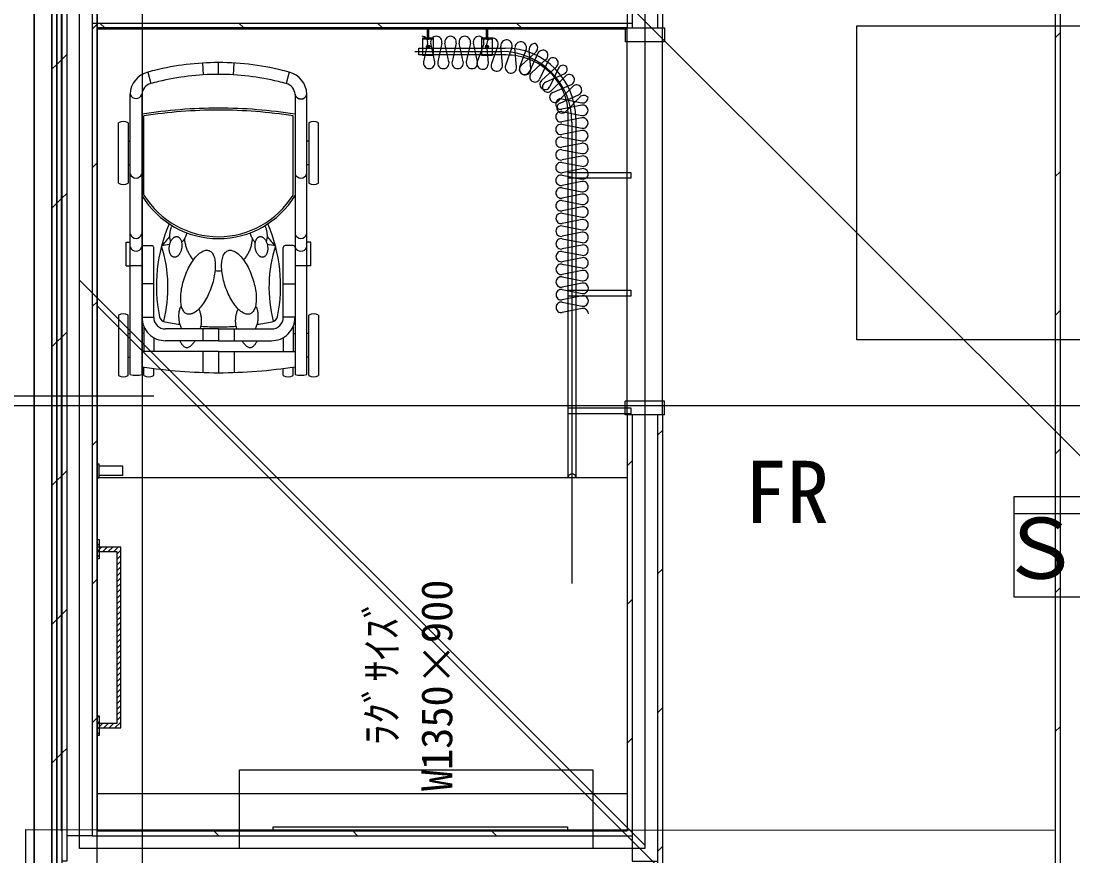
# Model space of a CAD drawing. Units: millimetres at full size, sheet at 1:100. Extents: x 3352 to 127672, y -40372 to 101181.
# Drawn here: x 24661 to 27340, y 2354 to 4482 of the extents above; entities that cross this region are included whole.
import ezdxf
from ezdxf.enums import TextEntityAlignment as Align

# ---------------------------------------------------------------- set-up
doc = ezdxf.new("R2010")
doc.units = ezdxf.units.MM
doc.header["$LTSCALE"] = 100
doc.linetypes.add('CHAIN2', pattern=[12, 9, -1, 1, -1])
doc.layers.add('0-0', color=134, linetype='Continuous', lineweight=18)
doc.styles.add('ＭＳ ゴシック', font='')
doc.styles.get('ＭＳ ゴシック').set_extended_font_data('MS Gothic')

msp = doc.modelspace()

# ---------------------------------------------------------------- linework, layer by layer
at = {"layer": '0-0', "color": 47}
for p, q in [((24969.8, 11057), (24969.8, -18478.1)), ((24739.8, 8786.7), (24739.8, 86.7)), ((24752.3, 8786.7), (24752.3, 86.7)), ((24764.8, 8786.7), (24764.8, 86.7)), ((3351.7, 3501.7), (91067.1, 3501.7))]:
    msp.add_line(p, q, dxfattribs=at)
at = {"layer": '0-0', "linetype": 'CHAIN2'}
for p, q in [((24969.8, 11057), (24969.8, -18478.1)), ((24969.8, 11057), (24969.8, -18478.1)), ((24694.8, 9727.5), (24694.8, 845.9)), ((21497, 3526.7), (24999.6, 3526.7))]:
    msp.add_line(p, q, dxfattribs=at)
at = {"layer": '0-0'}
for p, q in [((24969.8, 11057), (24969.8, -18478.1)), ((24969.8, 11057), (24969.8, -18478.1)), ((24969.8, 11057), (24969.8, -18478.1)), ((24969.8, 11057), (24969.8, -18478.1)), ((24969.8, 11057), (24969.8, -18478.1)), ((24969.8, 11057), (24969.8, -18478.1)), ((24694.8, 8836.7), (24694.8, 101.7)), ((24739.8, 1016.7), (24739.8, 8791.7)), ((24752.3, 1016.7), (24752.3, 8786.7)), ((24764.8, 8786.7), (24764.8, 70.4)), ((24777.3, 5921), (24777.3, 2405.9)), ((27294.8, 5908.5), (27294.8, 2328.4)), ((27307.3, 5921), (27307.3, 2328.4)), ((26282.3, 4560.9), (26282.3, 4463.9)), ((26294.8, 4560.9), (26294.8, 4463.9)), ((24842.3, 4541.4), (24842.3, 4476.4)), ((24842.3, 4476.4), (24842.3, 2418.4)), ((24842.3, 4476.4), (24854.8, 4476.4)), ((24854.8, 4476.4), (26204.8, 4476.4)), ((24874.6, 4463.9), (24862.1, 4476.4)), ((25228.2, 4463.9), (25215.7, 4476.4)), ((25581.8, 4463.9), (25569.3, 4476.4)), ((25935.3, 4463.9), (25922.8, 4476.4)), ((26204.8, 4476.4), (26217.3, 4476.4)), ((26204.8, 4476.4), (26204.8, 4463.9)), ((26217.3, 4476.4), (26217.3, 4463.9)), ((24842.3, 4461.1), (24854.8, 4473.6)), ((24854.8, 4463.9), (26299.8, 4463.9)), ((25697.8, 4463.9), (25697.8, 4433.9)), ((25847.8, 4463.9), (25847.8, 4433.9)), ((26199.8, 4463.9), (26199.8, 4428.9)), ((26204.8, 3477.9), (26204.8, 4463.9)), ((26294.8, 3477.9), (26294.8, 4463.9)), ((26299.8, 4463.9), (26299.8, 4428.9)), ((27294.8, 4438.7), (27307.3, 4451.2)), ((25683.8, 4438.4), (25683.8, 4394.4)), ((25683.8, 4436.4), (25711.8, 4436.4)), ((25696.5, 4425.1), (25686.2, 4378.1)), ((25714.7, 4378.1), (25704.4, 4425.1)), ((25732.9, 4425.1), (25722.5, 4378.1)), ((25751, 4378.1), (25740.7, 4425.1)), ((25769.2, 4425.1), (25758.8, 4378.1)), ((25787.3, 4378.1), (25777, 4425.1)), ((25805.5, 4425.1), (25795.1, 4378.1)), ((25823.6, 4378.1), (25813.3, 4425.1)), ((25839.4, 4423.4), (25823, 4378.1)), ((25833.8, 4436.4), (25861.8, 4436.4)), ((25851.3, 4374.4), (25847.1, 4422.4)), ((26299.8, 4428.9), (26199.8, 4428.9)), ((24764.8, 4383.6), (24777.3, 4396.1)), ((25664.3, 4404), (25884.3, 4404)), ((25700.6, 4419.2), (25694.9, 4413.6)), ((25700.6, 4413.6), (25694.9, 4419.2)), ((25850.6, 4419.2), (25844.9, 4413.6)), ((25850.6, 4413.6), (25844.9, 4419.2)), ((25875.4, 4418.7), (25859, 4373.4)), ((25887.3, 4369.7), (25883.1, 4417.7)), ((25911.4, 4414), (25895, 4368.7)), ((25923.3, 4365), (25919.1, 4412.9)), ((25947.4, 4409.2), (25931, 4364)), ((25934.7, 4368.5), (25972.7, 4403.4)), ((25959.3, 4360.3), (25955.1, 4408.2)), ((25977.7, 4399.7), (25955.7, 4353)), ((24752.3, 4371.1), (24739.8, 4358.6)), ((24764.8, 4383.6), (24752.3, 4371.1)), ((25960.8, 4349.3), (25998.8, 4384.2)), ((26003.8, 4380.6), (25981.8, 4333.8)), ((25986.9, 4330.1), (26024.9, 4365.1)), ((25996.9, 4326), (26044.2, 4346.7)), ((26029.9, 4361.4), (26008, 4314.6)), ((26047.8, 4341.5), (26011.8, 4304.5)), ((26015.4, 4299.4), (26062.7, 4320)), ((26066.2, 4314.9), (26030.2, 4277.9)), ((26033.8, 4272.7), (26081.1, 4293.4)), ((26084.7, 4288.3), (26048.7, 4251.2)), ((26038.6, 4283.3), (26089.3, 4273.5)), ((26089.3, 4267.2), (26038.7, 4257.2)), ((26038.7, 4250.9), (26089.4, 4241.1)), ((26089.4, 4234.8), (26038.7, 4224.8)), ((26038.7, 4218.5), (26089.4, 4208.7)), ((26064.3, 4224), (26064.3, 3048.2)), ((26073.8, 4232.9), (26073.8, 3318.4)), ((26089.4, 4202.4), (26038.8, 4192.4)), ((26038.8, 4186.1), (26089.5, 4176.3)), ((26089.5, 4170), (26038.8, 4160)), ((26038.8, 4153.7), (26089.5, 4143.9)), ((26089.5, 4137.6), (26038.9, 4127.6)), ((24842.3, 4107.6), (24854.8, 4120.1)), ((26038.9, 4121.4), (26089.6, 4111.5)), ((26089.6, 4105.2), (26038.9, 4095.2)), ((26039, 4089), (26089.6, 4079.1)), ((26089.7, 4072.9), (26039, 4062.8)), ((27294.8, 4085.2), (27307.3, 4097.7)), ((26039, 4056.6), (26089.7, 4046.7)), ((24764.8, 4030.1), (24752.3, 4017.6)), ((24764.8, 4030.1), (24777.3, 4042.6)), ((26089.7, 4040.5), (26039.1, 4030.4)), ((26039.1, 4024.2), (26089.8, 4014.3)), ((24752.3, 4017.6), (24739.8, 4005.1)), ((26089.8, 4008.1), (26039.1, 3998)), ((26039.1, 3991.8), (26089.8, 3981.9)), ((26089.8, 3975.7), (26039.2, 3965.6)), ((26039.2, 3959.4), (26089.9, 3949.5)), ((26089.9, 3943.3), (26039.2, 3933.2)), ((26039.2, 3927), (26089.9, 3917.1)), ((26089.9, 3910.9), (26039.3, 3900.9)), ((26039.3, 3894.6), (26090, 3884.7)), ((26090, 3878.5), (26039.3, 3868.5)), ((26039.3, 3862.2), (26090, 3852.4)), ((26090, 3846.1), (26039.4, 3836.1)), ((26039.4, 3829.8), (26090.1, 3820)), ((26090.1, 3813.7), (26039.4, 3803.7)), ((26039.4, 3797.4), (26090.1, 3787.6)), ((26090.1, 3781.3), (26039.5, 3771.3)), ((24842.3, 3754), (24854.8, 3766.5)), ((26039.5, 3765), (26090.2, 3755.2)), ((26090.2, 3748.9), (26039.5, 3738.9)), ((27294.8, 3731.6), (27307.3, 3744.1)), ((24764.8, 3676.5), (24752.3, 3664)), ((24764.8, 3676.5), (24777.3, 3689)), ((24752.3, 3664), (24739.8, 3651.5)), ((26199.8, 3477.9), (26199.8, 3512.9)), ((26299.8, 3512.9), (26199.8, 3512.9)), ((26299.8, 3477.9), (26299.8, 3512.9)), ((26054.8, 3495.9), (26214.3, 3495.9)), ((26214.3, 3495.9), (26214.3, 3480.9)), ((26214.3, 3480.9), (26054.8, 3480.9)), ((26299.8, 3477.9), (26199.8, 3477.9)), ((26204.8, 3477.9), (26204.8, 2418.4)), ((26217.3, 3477.9), (26217.3, 2405.9)), ((26282.3, 3477.9), (26282.3, 2340.9)), ((26294.8, 3477.9), (26294.8, 2328.4)), ((26282.3, 3426.2), (26294.8, 3438.7)), ((24842.3, 3400.5), (24854.8, 3413)), ((27294.8, 3378.1), (27307.3, 3390.6)), ((26204.8, 3348.7), (26217.3, 3361.2)), ((24764.8, 3323), (24752.3, 3310.5)), ((24764.8, 3323), (24777.3, 3335.5)), ((24752.3, 3310.5), (24739.8, 3298)), ((24854.8, 3318.4), (26204.8, 3318.4)), ((27189.5, 3226.6), (27401.7, 3226.6)), ((26282.3, 3072.7), (26294.8, 3085.2)), ((24842.3, 3046.9), (24854.8, 3059.4)), ((27294.8, 3024.5), (27307.3, 3037)), ((26204.8, 2995.2), (26217.3, 3007.7)), ((24764.8, 2969.4), (24777.3, 2981.9)), ((24752.3, 2956.9), (24739.8, 2944.4)), ((24764.8, 2969.4), (24752.3, 2956.9)), ((26282.3, 2719.1), (26294.8, 2731.6)), ((24842.3, 2693.4), (24854.8, 2705.9)), ((27294.8, 2671), (27307.3, 2683.5)), ((26204.8, 2641.6), (26217.3, 2654.1)), ((24764.8, 2615.9), (24777.3, 2628.4)), ((24752.3, 2603.4), (24739.8, 2590.9)), ((24764.8, 2615.9), (24752.3, 2603.4)), ((24854.8, 2418.4), (26204.8, 2418.4)), ((25164.9, 2405.9), (25152.4, 2418.4)), ((25302.8, 2418.4), (25302.8, 2428.4)), ((25518.4, 2405.9), (25505.9, 2418.4)), ((25872, 2405.9), (25859.5, 2418.4)), ((24842.3, 2405.9), (26204.8, 2405.9)), ((26282.3, 2365.6), (26294.8, 2378.1))]:
    msp.add_line(p, q, dxfattribs=at)
at = {"layer": '0-0', "color": 4}
for p, q in [((24694.8, 9727.5), (24694.8, 845.9)), ((21497, 3526.7), (24999.6, 3526.7))]:
    msp.add_line(p, q, dxfattribs=at)
at = {"layer": '0-0', "color": 1}
msp.add_line((24694.8, 8836.7), (24694.8, 101.7), dxfattribs=at)
at = {"layer": '0-0', "color": 3}
for p, q in [((24762.8, 5908.5), (24762.8, 2418.4)), ((24854.8, 5908.5), (24854.8, 2418.4)), ((24854.8, 4461.9), (26204.1, 4461.9)), ((24853.5, 2513), (26202.9, 2513)), ((24853.5, 2421), (26202.9, 2421))]:
    msp.add_line(p, q, dxfattribs=at)
at = {"layer": '0-0', "color": 254}
for p, q in [((24854.8, 5877.2), (32070.5, -1338.6)), ((24854.8, 3755.9), (31009.9, -2399.2)), ((24854.8, 3314), (24859.2, 3318.4))]:
    msp.add_line(p, q, dxfattribs=at)
at = {"layer": '0-0', "color": 251}
for p, q in [((25125.7, 4344.6), (25123.9, 4374.5)), ((25163.9, 4345.7), (25163.9, 4375.7)), ((25202.1, 4344.6), (25203.9, 4374.5)), ((24983.9, 4351.3), (24991.3, 4322.3)), ((25343.9, 4351.3), (25336.4, 4322.3)), ((24938.9, 3581.2), (24938.9, 4295.3)), ((24968.9, 4295.3), (24968.9, 3581.2)), ((25358.9, 4295.3), (25358.9, 3581.2)), ((25388.9, 3581.2), (25388.9, 4295.7)), ((24973.9, 4038.2), (24973.9, 4239.9)), ((25353.9, 4038.2), (25353.9, 4239.9)), ((24908.9, 4068.7), (24908.9, 4221.9)), ((24933.9, 4221.9), (24933.9, 4068.7)), ((25393.9, 4221.9), (25393.9, 4068.7)), ((25418.9, 4068.7), (25418.9, 4221.9)), ((24933.9, 4175.3), (24938.9, 4175.3)), ((25393.9, 4175.3), (25388.9, 4175.3)), ((24933.9, 4115.3), (24938.9, 4115.3)), ((25393.9, 4115.3), (25388.9, 4115.3)), ((24973.9, 3909.6), (24993.9, 3909.6)), ((24998.9, 3727), (24998.9, 3904.6)), ((25328.9, 3727), (25328.9, 3904.6)), ((25353.9, 3909.6), (25333.9, 3909.6)), ((24928.9, 3858.1), (24938.9, 3858.1)), ((24968.9, 3858.1), (24938.9, 3858.1)), ((25388.9, 3858.1), (25358.9, 3858.1)), ((25398.9, 3858.1), (25388.9, 3858.1)), ((24998.9, 3812.3), (24968.9, 3812.3)), ((25328.9, 3812.3), (25358.9, 3812.3)), ((24908.9, 3731.9), (24908.9, 3578.7)), ((24933.9, 3578.7), (24933.9, 3731.9)), ((24968.9, 3727), (24998.9, 3727)), ((25358.9, 3727), (25328.9, 3727)), ((25393.9, 3578.7), (25393.9, 3731.9)), ((25418.9, 3731.9), (25418.9, 3578.7)), ((24973.9, 3703), (24973.9, 3639.7)), ((25353.9, 3703), (25353.9, 3639.7)), ((24933.9, 3685.3), (24938.9, 3685.3)), ((24973.9, 3685.3), (24968.9, 3685.3)), ((24998.9, 3675), (24998.9, 3639.7)), ((25163.9, 3697), (25029.3, 3697)), ((25123.9, 3697), (25123.9, 3667)), ((25163.9, 3697), (25163.9, 3667)), ((25163.9, 3697), (25298.5, 3697)), ((25203.9, 3697), (25203.9, 3667)), ((25328.9, 3675), (25328.9, 3639.7)), ((25353.9, 3685.3), (25358.9, 3685.3)), ((25393.9, 3685.3), (25388.9, 3685.3)), ((25163.9, 3667), (25028.9, 3667)), ((25163.9, 3667), (25298.9, 3667)), ((24933.9, 3625.3), (24938.9, 3625.3)), ((25163.9, 3639.7), (24968.9, 3639.7)), ((25123.9, 3639.7), (25123.9, 3586.2)), ((25163.9, 3639.7), (25163.9, 3585.6)), ((25163.9, 3639.7), (25358.9, 3639.7)), ((25203.9, 3639.7), (25203.9, 3586.2)), ((25393.9, 3625.3), (25388.9, 3625.3)), ((24973.9, 3578.7), (24973.9, 3600.1)), ((24998.9, 3578.7), (24998.9, 3596.5)), ((25328.9, 3578.7), (25328.9, 3596.5)), ((25353.9, 3578.7), (25353.9, 3600.1)), ((24854.8, 3158.4), (24857.3, 3160.9)), ((24854.8, 3144.3), (24859.8, 3149.3)), ((24854.8, 3130.1), (24866.1, 3141.4)), ((24869.1, 3130.3), (24880.2, 3141.4)), ((24883.3, 3130.3), (24894.4, 3141.4)), ((24897.4, 3130.3), (24908.5, 3141.4)), ((24854.8, 3116), (24859.8, 3121)), ((24904.8, 3123.6), (24914.8, 3133.6)), ((24904.8, 3109.4), (24914.8, 3119.4)), ((24904.8, 3095.3), (24914.8, 3105.3)), ((24904.8, 3081.1), (24914.8, 3091.1)), ((24904.8, 3067), (24914.8, 3077)), ((24904.8, 3052.8), (24914.8, 3062.8)), ((24904.8, 3038.7), (24914.8, 3048.7)), ((24904.8, 3024.6), (24914.8, 3034.6)), ((24904.8, 3010.4), (24914.8, 3020.4)), ((24904.8, 2996.3), (24914.8, 3006.3)), ((24904.8, 2982.1), (24914.8, 2992.1)), ((24904.8, 2968), (24914.8, 2978)), ((24904.8, 2953.8), (24914.8, 2963.8)), ((24904.8, 2939.7), (24914.8, 2949.7)), ((24904.8, 2925.6), (24914.8, 2935.6)), ((24904.8, 2911.4), (24914.8, 2921.4)), ((24904.8, 2897.3), (24914.8, 2907.3)), ((24904.8, 2883.1), (24914.8, 2893.1)), ((24904.8, 2869), (24914.8, 2879)), ((24904.8, 2854.8), (24914.8, 2864.8)), ((24904.8, 2840.7), (24914.8, 2850.7)), ((24904.8, 2826.6), (24914.8, 2836.6)), ((24904.8, 2812.4), (24914.8, 2822.4)), ((24904.8, 2798.3), (24914.8, 2808.3)), ((24904.8, 2784.1), (24914.8, 2794.1)), ((24904.8, 2770), (24914.8, 2780)), ((24904.8, 2755.9), (24914.8, 2765.9)), ((24904.8, 2741.7), (24914.8, 2751.7)), ((24904.8, 2727.6), (24914.8, 2737.6)), ((24854.8, 2705.9), (24859.8, 2710.9)), ((24904.8, 2713.4), (24914.8, 2723.4)), ((24904.8, 2699.3), (24914.8, 2709.3)), ((24854.8, 2691.7), (24859.8, 2696.7)), ((24854.8, 2677.6), (24868.6, 2691.4)), ((24871.7, 2680.3), (24882.8, 2691.4)), ((24885.8, 2680.3), (24896.9, 2691.4)), ((24900, 2680.3), (24914.8, 2695.1)), ((24914.1, 2680.3), (24914.8, 2681)), ((24854.8, 2663.4), (24859.8, 2668.4))]:
    msp.add_line(p, q, dxfattribs=at)
at = {"layer": '0-0', "color": 40}
msp.add_line((24809.8, 3821.7), (26249.8, 2381.7), dxfattribs=at)
at = {"layer": '0-0', "color": 20}
for p in [(24854.8, 3353.4), (24859.8, 3318.4)]:
    msp.add_line(p, (24859.8, 3353.4), dxfattribs=at)
at = {"layer": '0-0', "color": 13}
msp.add_lwpolyline([(23269.8, -14593.3), (23269.8, 101.7), (24694.8, 101.7), (24694.8, 8836.7), (84654.3, 8836.7), (84654.3, 5394.2), (69649.8, 5394.2)], dxfattribs=at)
at = {"layer": '0-0', "color": 40}
for points in [[(24809.8, 5953.5), (26249.8, 5953.5), (26249.8, 2373.4), (24809.8, 2373.4)], [(26789.8, 4469.7), (30389.8, 4469.7), (30389.8, 3669.7), (26789.8, 3669.7)]]:
    msp.add_lwpolyline(points, close=True, dxfattribs=at)
at = {"layer": '0-0'}
for points in [[(23269.8, 101.7), (24854.8, 101.7), (24854.8, 5908.5)], [(26204.8, 4541.4), (26217.3, 4541.4), (26217.3, 4476.4)], [(25683.8, 4394.4), (25711.8, 4394.4), (25711.8, 4438.4), (25683.8, 4438.4)], [(25896.8, 4395.1), (25673.8, 4395.1), (25673.8, 4412.9), (25893.8, 4412.9)], [(26009.1, 4349.4), (26007.6, 4350.8), (26006.9, 4351.5)], [(26054.8, 3319), (26054.8, 3318.4), (26054.8, 4244.1)], [(26054.8, 4095.9), (26214.3, 4095.9), (26214.3, 4080.9), (26054.8, 4080.9)], [(26054.8, 3795.9), (26214.3, 3795.9), (26214.3, 3780.9), (26054.8, 3780.9)], [(24854.8, 3160.9), (24859.8, 3160.9), (24859.8, 3110.9), (24854.8, 3110.9)], [(24854.8, 2680.3), (24914.8, 2680.3), (24914.8, 3141.4), (24854.8, 3141.4)], [(24854.8, 3130.3), (24904.8, 3130.3), (24904.8, 2691.4), (24854.8, 2691.4)], [(24854.8, 2710.9), (24859.8, 2710.9), (24859.8, 2660.9), (24854.8, 2660.9)], [(24842.3, 2418.4), (24842.3, 2405.9), (24777.3, 2405.9), (24777.3, 2340.9), (24764.8, 2340.9)], [(25302.8, 2428.4), (26052.8, 2428.4), (26052.8, 2418.4)], [(26204.8, 2405.9), (26217.3, 2405.9), (26217.3, 2340.9), (26282.3, 2340.9), (26282.3, 2328.4)]]:
    msp.add_lwpolyline(points, dxfattribs=at)
at = {"layer": '0-0', "color": 5}
msp.add_lwpolyline([(26204.8, 4553.9), (26204.8, 4463.9), (24854.8, 4463.9)], dxfattribs=at)
at = {"layer": '0-0'}
for points in [[(25699.8, 4459.4), (25697.8, 4461.4), (25695.8, 4459.4), (25695.8, 4439.4), (25693.8, 4436.4), (25701.8, 4436.4), (25699.8, 4439.4)], [(25849.8, 4459.4), (25847.8, 4461.4), (25845.8, 4459.4), (25845.8, 4439.4), (25843.8, 4436.4), (25851.8, 4436.4), (25849.8, 4439.4)], [(25833.8, 4438.4), (25833.8, 4394.4), (25861.8, 4394.4), (25861.8, 4438.4)], [(27189.5, 3269), (27189.5, 3014.5), (27401.7, 3014.5), (27401.7, 3269)]]:
    msp.add_lwpolyline(points, close=True, dxfattribs=at)
at = {"layer": '0-0', "color": 251}
for points in [[(25042.4, 3920.2), (25041.9, 3921.5), (25041.5, 3922.7), (25041.1, 3924.1), (25040.8, 3925.5), (25040.5, 3927), (25040.3, 3928.6), (25040.2, 3930.2), (25040.1, 3931.8), (25040.1, 3933.6), (25040.1, 3935.4), (25040.2, 3937.3), (25040.3, 3939.2), (25040.5, 3941.2), (25040.8, 3943.1), (25041, 3945), (25041.4, 3946.8), (25041.8, 3948.6), (25042.2, 3950.3), (25042.7, 3952.1), (25043.2, 3953.7), (25043.8, 3955.4), (25044.4, 3957), (25045.1, 3958.5), (25045.8, 3960)], [(25083.1, 3941.9), (25082.8, 3940.8), (25082.5, 3939.6), (25082.1, 3938.4), (25081.8, 3937.3), (25081.4, 3936.1), (25081, 3935), (25080.5, 3933.8), (25080.1, 3932.7), (25079.6, 3931.6), (25079, 3930.4), (25078.5, 3929.3), (25077.9, 3928.2), (25077.3, 3927.1), (25076.7, 3926), (25076.1, 3925), (25075.5, 3924), (25074.9, 3923), (25074.2, 3922.1), (25073.6, 3921.2), (25072.9, 3920.3), (25072.2, 3919.5), (25071.5, 3918.7), (25070.8, 3917.9), (25070.1, 3917.2)], [(25257.6, 3917.2), (25256.9, 3917.9), (25256.2, 3918.7), (25255.5, 3919.5), (25254.9, 3920.3), (25254.2, 3921.2), (25253.5, 3922.1), (25252.9, 3923), (25252.3, 3924), (25251.6, 3925), (25251, 3926), (25250.4, 3927.1), (25249.8, 3928.2), (25249.3, 3929.3), (25248.7, 3930.4), (25248.2, 3931.6), (25247.7, 3932.7), (25247.2, 3933.8), (25246.8, 3935), (25246.4, 3936.1), (25246, 3937.3), (25245.6, 3938.4), (25245.3, 3939.6), (25245, 3940.8), (25244.7, 3941.9)], [(25281.9, 3960), (25282.7, 3958.5), (25283.3, 3957), (25284, 3955.4), (25284.5, 3953.7), (25285.1, 3952.1), (25285.6, 3950.3), (25286, 3948.6), (25286.4, 3946.8), (25286.7, 3945), (25287, 3943.1), (25287.2, 3941.2), (25287.4, 3939.2), (25287.6, 3937.3), (25287.7, 3935.4), (25287.7, 3933.6), (25287.7, 3931.8), (25287.6, 3930.2), (25287.4, 3928.6), (25287.2, 3927), (25287, 3925.5), (25286.6, 3924.1), (25286.3, 3922.7), (25285.8, 3921.5), (25285.3, 3920.2)], [(24928.9, 3858.1), (24928.9, 3918.1), (24938.9, 3918.1)], [(25046.7, 3881.3), (25045.9, 3881.9), (25045.1, 3882.6), (25044.3, 3883.3), (25043.6, 3884.2), (25042.9, 3885.2), (25042.2, 3886.2), (25041.6, 3887.2), (25041, 3888.4), (25040.5, 3889.6), (25040.1, 3890.8), (25039.7, 3892.2), (25039.3, 3893.5), (25039, 3895), (25038.8, 3896.5), (25038.6, 3898), (25038.5, 3899.5), (25038.4, 3901.1), (25038.4, 3902.6), (25038.5, 3904.2), (25038.6, 3905.8), (25038.8, 3907.4), (25039, 3909), (25039.3, 3910.6), (25039.6, 3912.2), (25040, 3913.7), (25040.4, 3915.2), (25040.9, 3916.7), (25041.5, 3918.1), (25042.1, 3919.5), (25042.7, 3920.9), (25043.4, 3922.2), (25044.2, 3923.4), (25044.9, 3924.6), (25045.7, 3925.7), (25046.5, 3926.7), (25047.4, 3927.7), (25048.3, 3928.6), (25049.2, 3929.4), (25050.1, 3930.1)], [(25070.1, 3917.3), (25070.3, 3915.8), (25070.5, 3914.3), (25070.7, 3912.8), (25070.7, 3911.2), (25070.7, 3909.7), (25070.7, 3908.1), (25070.6, 3906.5), (25070.4, 3904.9), (25070.2, 3903.3), (25069.9, 3901.7), (25069.5, 3900.1), (25069.1, 3898.6), (25068.7, 3897.1), (25068.2, 3895.6), (25067.7, 3894.2), (25067.1, 3892.8), (25066.4, 3891.4), (25065.7, 3890.1), (25065, 3888.8), (25064.2, 3887.7), (25063.4, 3886.6), (25062.6, 3885.5), (25061.8, 3884.6), (25060.9, 3883.7), (25060, 3882.9), (25059, 3882.2), (25058, 3881.5), (25057.1, 3881), (25056.1, 3880.5), (25055.2, 3880.2), (25054.2, 3879.9), (25053.2, 3879.8), (25052.3, 3879.7), (25051.3, 3879.7), (25050.3, 3879.9), (25049.4, 3880.1), (25048.5, 3880.4), (25047.6, 3880.8), (25046.7, 3881.3)], [(25050.1, 3930.1), (25051.1, 3930.7), (25052.1, 3931.3), (25053, 3931.7), (25054, 3932.1), (25054.9, 3932.3), (25055.9, 3932.5), (25056.9, 3932.6), (25057.8, 3932.5), (25058.8, 3932.4), (25059.8, 3932.2), (25060.7, 3931.9), (25061.6, 3931.5), (25062.4, 3931), (25063.3, 3930.4), (25064, 3929.7), (25064.8, 3928.9), (25065.6, 3928.1), (25066.3, 3927.1), (25066.9, 3926.1), (25067.5, 3925), (25068.1, 3923.9), (25068.6, 3922.7), (25069, 3921.4), (25069.5, 3920.1), (25069.8, 3918.7), (25070.1, 3917.3)], [(25100.3, 3873.1), (25098.6, 3875), (25097, 3876.9), (25095.5, 3878.9), (25094, 3880.9), (25092.6, 3883), (25091.2, 3885.1), (25089.9, 3887.3), (25088.7, 3889.5), (25087.5, 3891.8), (25086.3, 3894.1), (25085.3, 3896.5), (25084.3, 3898.9), (25083.3, 3901.4), (25082.5, 3903.8), (25081.7, 3906.3), (25081, 3908.7), (25080.4, 3911.2), (25079.8, 3913.7), (25079.3, 3916.1), (25079, 3918.6), (25078.6, 3921.1), (25078.4, 3923.6), (25078.3, 3926), (25078.2, 3928.5)], [(25249.6, 3928.5), (25249.5, 3926), (25249.3, 3923.6), (25249.1, 3921.1), (25248.8, 3918.6), (25248.4, 3916.1), (25248, 3913.7), (25247.4, 3911.2), (25246.8, 3908.7), (25246.1, 3906.3), (25245.3, 3903.8), (25244.4, 3901.4), (25243.5, 3898.9), (25242.5, 3896.5), (25241.4, 3894.1), (25240.3, 3891.8), (25239.1, 3889.5), (25237.8, 3887.3), (25236.5, 3885.1), (25235.2, 3883), (25233.8, 3880.9), (25232.3, 3878.9), (25230.7, 3876.9), (25229.1, 3875), (25227.5, 3873.1)], [(25272.9, 3880.1), (25272, 3880.4), (25271, 3880.8), (25270, 3881.3), (25269.1, 3882), (25268.1, 3882.7), (25267.2, 3883.4), (25266.3, 3884.3), (25265.4, 3885.2), (25264.6, 3886.2), (25263.8, 3887.3), (25263, 3888.4), (25262.3, 3889.7), (25261.6, 3891), (25260.9, 3892.3), (25260.3, 3893.7), (25259.7, 3895.1), (25259.2, 3896.6), (25258.8, 3898.1), (25258.4, 3899.6), (25258, 3901.1), (25257.7, 3902.7), (25257.4, 3904.3), (25257.2, 3906), (25257.1, 3907.6), (25257, 3909.1), (25257, 3910.7), (25257.1, 3912.2), (25257.2, 3913.8), (25257.3, 3915.3), (25257.6, 3916.8), (25257.9, 3918.2), (25258.2, 3919.7), (25258.6, 3921), (25259, 3922.3), (25259.5, 3923.5), (25260, 3924.7), (25260.6, 3925.8), (25261.3, 3926.8), (25262, 3927.8)], [(25262, 3927.8), (25262.7, 3928.7), (25263.4, 3929.5), (25264.2, 3930.2), (25265.1, 3930.8), (25265.9, 3931.3), (25266.8, 3931.7), (25267.7, 3932.1), (25268.6, 3932.3), (25269.6, 3932.5), (25270.6, 3932.6), (25271.5, 3932.5), (25272.5, 3932.4), (25273.5, 3932.2), (25274.4, 3931.9), (25275.4, 3931.4), (25276.3, 3930.9), (25277.3, 3930.3), (25278.3, 3929.6), (25279.2, 3928.8), (25280.1, 3928), (25280.9, 3927.1), (25281.8, 3926.1), (25282.6, 3925), (25283.3, 3923.8), (25284.1, 3922.6), (25284.8, 3921.3)], [(25284.8, 3921.3), (25285.5, 3920), (25286.1, 3918.6), (25286.6, 3917.2), (25287.2, 3915.7), (25287.6, 3914.2), (25288, 3912.7), (25288.4, 3911.1), (25288.7, 3909.6), (25288.9, 3907.9), (25289.1, 3906.3), (25289.3, 3904.7), (25289.3, 3903.1), (25289.4, 3901.6), (25289.3, 3900), (25289.2, 3898.5), (25289, 3897), (25288.8, 3895.5), (25288.5, 3894), (25288.2, 3892.6), (25287.8, 3891.3), (25287.4, 3890), (25286.9, 3888.8), (25286.3, 3887.6), (25285.8, 3886.5), (25285.1, 3885.5), (25284.4, 3884.5), (25283.7, 3883.6), (25282.9, 3882.8), (25282.1, 3882.1), (25281.3, 3881.5), (25280.5, 3881), (25279.6, 3880.5), (25278.7, 3880.2), (25277.8, 3879.9), (25276.8, 3879.8), (25275.8, 3879.7), (25274.9, 3879.7), (25273.9, 3879.9), (25272.9, 3880.1)], [(25398.9, 3858.1), (25398.9, 3918.1), (25388.9, 3918.1)], [(25076, 3741), (25074.5, 3743.1), (25073.2, 3745.5), (25071.9, 3748.1), (25070.9, 3751), (25069.9, 3754.1), (25069.1, 3757.5), (25068.5, 3761), (25068, 3764.7), (25067.7, 3768.6), (25067.6, 3772.6), (25067.6, 3776.9), (25067.8, 3781.3), (25068.1, 3785.9), (25068.6, 3790.6), (25069.3, 3795.3), (25070.1, 3800.1), (25071, 3804.9), (25072.1, 3809.8), (25073.4, 3814.6), (25074.8, 3819.6), (25076.3, 3824.5), (25078, 3829.5), (25079.8, 3834.4), (25081.7, 3839.2), (25083.7, 3843.8), (25085.7, 3848.4), (25087.9, 3852.8), (25090.2, 3857.1), (25092.6, 3861.3), (25095, 3865.3), (25097.6, 3869.2), (25100.1, 3872.9), (25102.7, 3876.4), (25105.3, 3879.6), (25107.9, 3882.5), (25110.6, 3885.2), (25113.2, 3887.7), (25115.9, 3889.9), (25118.6, 3891.9)], [(25118.6, 3891.9), (25121.2, 3893.6), (25123.8, 3895.1), (25126.3, 3896.2), (25128.8, 3897), (25131.2, 3897.5), (25133.5, 3897.7), (25135.8, 3897.7), (25138, 3897.3), (25140.1, 3896.6), (25142.1, 3895.6), (25144, 3894.4), (25145.8, 3892.9), (25147.4, 3891.1), (25148.9, 3889), (25150.2, 3886.7), (25151.4, 3884.1), (25152.5, 3881.2), (25153.5, 3878), (25154.3, 3874.7), (25154.9, 3871.2), (25155.3, 3867.5), (25155.6, 3863.6), (25155.8, 3859.5), (25155.8, 3855.3), (25155.6, 3850.9), (25155.2, 3846.3)], [(25174.9, 3880.1), (25176, 3883.1), (25177.1, 3885.9), (25178.4, 3888.3), (25179.9, 3890.4), (25181.5, 3892.3), (25183.2, 3893.9), (25185, 3895.3), (25187, 3896.3), (25189, 3897.1), (25191.2, 3897.6), (25193.5, 3897.7), (25195.8, 3897.6), (25198.1, 3897.2), (25200.6, 3896.5), (25203.1, 3895.5), (25205.7, 3894.1), (25208.3, 3892.5), (25211, 3890.6), (25213.7, 3888.5), (25216.3, 3886.1), (25219, 3883.4), (25221.6, 3880.6), (25224.2, 3877.5), (25226.8, 3874.1), (25229.3, 3870.5), (25231.9, 3866.7)], [(25234, 3734.9), (25231.6, 3735.7), (25229.1, 3736.7), (25226.5, 3738), (25223.8, 3739.6), (25221.2, 3741.5), (25218.5, 3743.7), (25215.8, 3746.1), (25213.2, 3748.7), (25210.6, 3751.6), (25208, 3754.7), (25205.4, 3758), (25202.8, 3761.6), (25200.3, 3765.5), (25197.8, 3769.5), (25195.4, 3773.6), (25193, 3777.9), (25190.8, 3782.3), (25188.7, 3786.8), (25186.7, 3791.4), (25184.8, 3796.1), (25183, 3801), (25181.2, 3806), (25179.6, 3810.9), (25178.2, 3815.9), (25176.9, 3820.8), (25175.8, 3825.6), (25174.8, 3830.4), (25173.9, 3835.2), (25173.2, 3840), (25172.7, 3844.7), (25172.3, 3849.4), (25172, 3853.8), (25172, 3858.1), (25172, 3862.3), (25172.3, 3866.2), (25172.7, 3870), (25173.3, 3873.5), (25174, 3876.9), (25174.9, 3880.1)], [(25231.9, 3866.7), (25234.4, 3862.6), (25236.8, 3858.5), (25239.1, 3854.2), (25241.3, 3849.9), (25243.4, 3845.4), (25245.4, 3840.7), (25247.4, 3836), (25249.2, 3831.1), (25250.9, 3826.2), (25252.5, 3821.2), (25254, 3816.3), (25255.2, 3811.4), (25256.4, 3806.5), (25257.4, 3801.7), (25258.2, 3796.9), (25258.9, 3792.2), (25259.5, 3787.4), (25259.9, 3782.8), (25260.1, 3778.3), (25260.2, 3774), (25260.1, 3769.9), (25259.9, 3765.9), (25259.4, 3762.2), (25258.9, 3758.6), (25258.1, 3755.2), (25257.2, 3752), (25256.2, 3749), (25255, 3746.3), (25253.7, 3743.9), (25252.3, 3741.7), (25250.7, 3739.8), (25249, 3738.2), (25247.2, 3736.9), (25245.2, 3735.8), (25243.1, 3735.1), (25240.9, 3734.6), (25238.7, 3734.4), (25236.4, 3734.5), (25234, 3734.9)], [(25155.2, 3846.3), (25154.7, 3841.6), (25154.1, 3836.8), (25153.3, 3832), (25152.4, 3827.2), (25151.3, 3822.4), (25150, 3817.5), (25148.6, 3812.6), (25147.1, 3807.6), (25145.4, 3802.6), (25143.6, 3797.7), (25141.7, 3793), (25139.7, 3788.3), (25137.6, 3783.8), (25135.5, 3779.4), (25133.2, 3775.1), (25130.8, 3770.9), (25128.4, 3766.8), (25125.8, 3762.9), (25123.2, 3759.2), (25120.7, 3755.8), (25118.1, 3752.6), (25115.4, 3749.6), (25112.8, 3746.9), (25110.2, 3744.4), (25107.5, 3742.2), (25104.8, 3740.2), (25102.1, 3738.5), (25099.6, 3737.1), (25097, 3736), (25094.6, 3735.2), (25092.2, 3734.6), (25089.8, 3734.4), (25087.6, 3734.5), (25085.4, 3734.9), (25083.3, 3735.5), (25081.2, 3736.5), (25079.4, 3737.7), (25077.6, 3739.3), (25076, 3741)], [(25070.8, 3697), (25069.7, 3699), (25068.6, 3701.1), (25067.7, 3703.2), (25066.8, 3705.5), (25066, 3707.9), (25065.4, 3710.4), (25064.8, 3713), (25064.3, 3715.7), (25063.9, 3718.5), (25063.6, 3721.4), (25063.4, 3724.3), (25063.3, 3727.4), (25063.2, 3730.5), (25063.3, 3733.4), (25063.5, 3736.3), (25063.8, 3739), (25064.1, 3741.5), (25064.6, 3744), (25065.1, 3746.3), (25065.8, 3748.5), (25066.6, 3750.6), (25067.4, 3752.5), (25068.4, 3754.4), (25069.4, 3756.1)], [(25258.3, 3756.1), (25259.4, 3754.4), (25260.3, 3752.5), (25261.2, 3750.6), (25262, 3748.5), (25262.6, 3746.3), (25263.2, 3744), (25263.6, 3741.5), (25264, 3739), (25264.3, 3736.3), (25264.4, 3733.4), (25264.5, 3730.5), (25264.5, 3727.4), (25264.4, 3724.3), (25264.2, 3721.4), (25263.9, 3718.5), (25263.5, 3715.7), (25263, 3713), (25262.4, 3710.4), (25261.7, 3707.9), (25261, 3705.5), (25260.1, 3703.2), (25259.1, 3701.1), (25258.1, 3699), (25257, 3697)], [(25113.6, 3747.8), (25114.5, 3746), (25115.3, 3744.1), (25116.1, 3742.2), (25116.8, 3740.2), (25117.4, 3738.2), (25118, 3736), (25118.5, 3733.9), (25119, 3731.6), (25119.3, 3729.3), (25119.6, 3727), (25119.9, 3724.6), (25120, 3722.1), (25120.2, 3719.6), (25120.2, 3717.2), (25120.1, 3714.8), (25120, 3712.6), (25119.8, 3710.4), (25119.6, 3708.2), (25119.2, 3706.2), (25118.8, 3704.2), (25118.4, 3702.3), (25117.8, 3700.4), (25117.2, 3698.7), (25116.5, 3697)], [(25211.3, 3697), (25210.6, 3698.7), (25210, 3700.4), (25209.4, 3702.3), (25208.9, 3704.2), (25208.5, 3706.2), (25208.2, 3708.2), (25207.9, 3710.4), (25207.7, 3712.6), (25207.6, 3714.8), (25207.6, 3717.2), (25207.6, 3719.6), (25207.7, 3722.1), (25207.9, 3724.6), (25208.1, 3727), (25208.4, 3729.3), (25208.8, 3731.6), (25209.2, 3733.9), (25209.7, 3736), (25210.3, 3738.2), (25210.9, 3740.2), (25211.7, 3742.2), (25212.4, 3744.1), (25213.2, 3746), (25214.1, 3747.8)], [(25103.8, 3667), (25103.3, 3665.9), (25102.6, 3664.7), (25101.9, 3663.6), (25101, 3662.3), (25100, 3661.1), (25098.9, 3659.8), (25097.6, 3658.4), (25096.3, 3657), (25094.8, 3655.6), (25093.1, 3654.1), (25091.4, 3652.6), (25089.7, 3651.3), (25088, 3650.3), (25086.3, 3649.5), (25084.6, 3649.1), (25083, 3649), (25081.4, 3649.1), (25079.9, 3649.5), (25078.4, 3650.3), (25076.9, 3651.3), (25075.4, 3652.6), (25074, 3654.1), (25072.7, 3655.6), (25071.6, 3657), (25070.5, 3658.4), (25069.6, 3659.8), (25068.7, 3661.1), (25068, 3662.3), (25067.4, 3663.6), (25066.9, 3664.7), (25066.5, 3665.9), (25066.2, 3667)], [(25261.5, 3667), (25261.2, 3665.9), (25260.9, 3664.7), (25260.4, 3663.6), (25259.8, 3662.3), (25259, 3661.1), (25258.2, 3659.8), (25257.3, 3658.4), (25256.2, 3657), (25255, 3655.6), (25253.7, 3654.1), (25252.3, 3652.6), (25250.9, 3651.3), (25249.4, 3650.3), (25247.9, 3649.5), (25246.3, 3649.1), (25244.7, 3649), (25243.1, 3649.1), (25241.5, 3649.5), (25239.8, 3650.3), (25238.1, 3651.3), (25236.4, 3652.6), (25234.6, 3654.1), (25233, 3655.6), (25231.5, 3657), (25230.1, 3658.4), (25228.9, 3659.8), (25227.8, 3661.1), (25226.8, 3662.3), (25225.9, 3663.6), (25225.1, 3664.7), (25224.5, 3665.9), (25224, 3667)]]:
    msp.add_lwpolyline(points, dxfattribs=at)
at = {"layer": '0-0', "color": 20}
for points in [[(24859.8, 3318.4), (24854.8, 3318.4), (24854.8, 3353.4)], [(24859.8, 3348.4), (24919.8, 3348.4), (24919.8, 3323.4), (24859.8, 3323.4)]]:
    msp.add_lwpolyline(points, dxfattribs=at)
at = {"layer": '0-0', "color": 1}
msp.add_lwpolyline([(25217.4, 2573.4), (26117.4, 2573.4), (26117.4, 2373.4), (25217.4, 2373.4)], close=True, dxfattribs=at)
at = {"layer": '0-0', "color": 40}
msp.add_lwpolyline([(24672.2, 105.4), (24673.6, 2421.4), (27292.8, 2419.8)], dxfattribs=at)
at = {"layer": '0-0'}
for centre in [(25697.8, 4416.4), (25847.8, 4416.4)]:
    msp.add_circle(centre, 4, dxfattribs=at)
for centre, radius, start, end in [((25682.3, 4428.2), 14.6, 347.5835, 90.0079), ((25718.6, 4428.2), 14.6, 89.9921, 192.4181), ((25718.6, 4428.2), 14.6, 347.5835, 89.9921), ((25754.9, 4428.2), 14.6, 90.0079, 192.4196), ((25754.9, 4428.2), 14.6, 347.5835, 90.0079), ((25791.2, 4428.2), 14.6, 89.9921, 192.4181), ((25791.2, 4428.2), 14.6, 347.5835, 89.9921), ((25827.5, 4428.2), 14.6, 90.0079, 192.4115), ((25825.6, 4428.4), 14.6, 340.123, 82.5474), ((25861.6, 4423.6), 14.6, 82.5316, 184.9576), ((25861.6, 4423.6), 14.6, 340.123, 82.5316), ((25897.6, 4418.9), 14.6, 82.5474, 184.9591), ((25897.6, 4418.9), 14.6, 340.123, 82.5474), ((25933.6, 4414.2), 14.6, 82.5316, 184.9576), ((25933.6, 4414.2), 14.6, 340.123, 82.5316), ((25969.7, 4409.5), 14.6, 82.5474, 184.951), ((25963.7, 4413.2), 13.3, 312.595, 53.7081), ((25884.3, 4224), 180, 0, 90), ((25893.8, 4232.9), 180, 0, 90), ((25896.8, 4234.1), 161, 46.8376, 90), ((25989.8, 4394), 13.3, 53.7206, 154.8177), ((25989.8, 4394.1), 13.3, 312.5912, 53.7206), ((25700.5, 4375), 14.6, 167.5835, 269.9921), ((25700.5, 4375), 14.6, 269.9921, 12.4181), ((25736.8, 4375), 14.6, 167.5835, 270.0079), ((25736.8, 4375), 14.6, 270.0079, 12.4196), ((25773.1, 4375), 14.6, 167.5835, 269.9921), ((25773.1, 4375), 14.6, 269.9921, 12.4181), ((25809.4, 4375), 14.6, 167.5835, 269.9921), ((25809.4, 4374.9), 14.6, 269.9921, 12.4115), ((25836.7, 4373.2), 14.6, 160.123, 262.5316), ((25836.7, 4373.2), 14.6, 262.5316, 4.9576), ((25872.7, 4368.5), 14.6, 160.123, 262.5474), ((25872.7, 4368.5), 14.6, 262.5474, 4.9591), ((25908.7, 4363.7), 14.6, 160.123, 262.5316), ((25943.7, 4358.7), 13.3, 132.595, 233.7081), ((26015.9, 4374.9), 13.3, 53.6956, 154.8159), ((26015.9, 4374.9), 13.3, 312.5912, 53.6956), ((26042, 4355.7), 13.3, 53.7081, 154.8215), ((25908.7, 4363.7), 14.6, 262.5316, 4.9576), ((25944.7, 4359), 14.6, 160.123, 262.5316), ((25943.7, 4358.7), 13.3, 233.7081, 334.8177), ((25944.7, 4359), 14.6, 262.5316, 4.951), ((25969.8, 4339.5), 13.3, 132.5912, 233.6956), ((25910.4, 4244.1), 144.4, 0, 46.8376), ((26038.9, 4358.9), 13.3, 293.5797, 34.6928), ((26057.4, 4332.2), 13.3, 34.7053, 135.8024), ((25969.8, 4339.5), 13.3, 233.6956, 334.8159), ((25995.9, 4320.3), 13.3, 132.5912, 233.7081), ((25995.9, 4320.3), 13.3, 233.7081, 334.8215), ((26002.2, 4313.8), 13.3, 113.5797, 214.6928), ((26057.4, 4332.2), 13.3, 293.5759, 34.7053), ((26075.8, 4305.6), 13.3, 34.6802, 135.8005), ((26002.2, 4313.8), 13.3, 214.6928, 315.8024), ((26020.7, 4287.2), 13.3, 113.5759, 214.6802), ((26075.8, 4305.6), 13.3, 293.5759, 34.6802), ((26094.2, 4279), 13.3, 34.6928, 135.8062), ((26020.7, 4287.2), 13.3, 214.6802, 315.8005), ((26036.1, 4270.2), 13.3, 78.9883, 180.0884), ((26036.1, 4270.2), 13.3, 180.0884, 281.2123), ((26039.1, 4260.5), 13.3, 113.5759, 214.6927), ((26091.9, 4254.1), 13.3, 0.0884, 101.2123), ((26091.9, 4286.5), 13.3, 258.9883, 0.1062), ((26036.1, 4237.8), 13.3, 78.9816, 180.1061), ((26036.1, 4237.8), 13.3, 180.1061, 281.207), ((26039.1, 4260.5), 13.3, 214.6927, 315.8062), ((26091.9, 4254.1), 13.3, 258.9816, 0.0884), ((26092, 4221.7), 13.3, 0.1061, 101.207), ((26036.2, 4205.5), 13.3, 78.9816, 180.0884), ((26092, 4221.7), 13.3, 258.9816, 0.1061), ((26036.2, 4205.5), 13.3, 180.0884, 281.2056), ((26036.2, 4173.1), 13.3, 78.9816, 180.1061), ((26092, 4189.4), 13.3, 0.0885, 101.2056), ((26092, 4189.4), 13.3, 258.9816, 0.0885), ((26036.2, 4173.1), 13.3, 180.1061, 281.2136), ((26036.3, 4140.7), 13.3, 78.9883, 180.0884), ((26092.1, 4157), 13.3, 0.1061, 101.2137), ((26092.1, 4157), 13.3, 258.9883, 0.1061), ((26036.3, 4140.7), 13.3, 180.0884, 281.2123), ((26092.1, 4124.6), 13.3, 0.0885, 101.2123), ((26036.3, 4108.3), 13.3, 78.9883, 180.1061), ((26036.4, 4108.3), 13.3, 180.1061, 281.2136), ((26092.1, 4124.6), 13.3, 258.9883, 0.0885), ((26092.2, 4092.2), 13.3, 0.1061, 101.2137), ((26036.4, 4075.9), 13.3, 78.9816, 180.0884), ((26036.4, 4075.9), 13.3, 180.0884, 281.2056), ((26092.2, 4059.8), 13.3, 0.0885, 101.2056), ((26092.2, 4092.2), 13.3, 258.9816, 0.1061), ((26036.5, 4043.5), 13.3, 78.9816, 180.1061), ((26092.2, 4059.8), 13.3, 258.9816, 0.0885), ((26036.5, 4043.5), 13.3, 180.1061, 281.207), ((26036.5, 4011.1), 13.3, 78.9816, 180.0884), ((26092.3, 4027.4), 13.3, 0.1061, 101.207), ((26092.3, 4027.4), 13.3, 258.9816, 0.1061), ((26036.5, 4011.1), 13.3, 180.0884, 281.2123), ((26092.4, 3995), 13.3, 0.0885, 101.2123), ((26092.3, 3995), 13.3, 258.9883, 0.0885), ((26036.6, 3978.7), 13.3, 78.9883, 180.1061), ((26036.6, 3978.7), 13.3, 180.1061, 281.2136), ((26092.4, 3962.6), 13.3, 0.1061, 101.2137), ((26036.6, 3946.3), 13.3, 78.9883, 180.0884), ((26036.6, 3946.3), 13.3, 180.0884, 281.2123), ((26092.4, 3962.6), 13.3, 258.9883, 0.1061), ((26092.5, 3930.2), 13.3, 0.0884, 101.2123), ((26036.7, 3913.9), 13.3, 78.9816, 180.1061), ((26036.7, 3913.9), 13.3, 180.1061, 281.207), ((26092.5, 3930.2), 13.3, 258.9816, 0.0884), ((26036.7, 3881.5), 13.3, 78.9816, 180.0884), ((26092.5, 3897.8), 13.3, 0.1061, 101.207), ((26092.5, 3897.8), 13.3, 258.9816, 0.1061), ((26036.7, 3881.5), 13.3, 180.0884, 281.2056), ((26036.8, 3849.1), 13.3, 78.9816, 180.1061), ((26092.6, 3865.4), 13.3, 0.0885, 101.2056), ((26092.6, 3865.4), 13.3, 258.9816, 0.0885), ((26036.8, 3849.1), 13.3, 180.1061, 281.2136), ((26092.6, 3833), 13.3, 0.1061, 101.2137), ((26092.6, 3833), 13.3, 258.9883, 0.1061), ((26036.8, 3816.7), 13.3, 78.9883, 180.0884), ((26036.8, 3816.7), 13.3, 180.0884, 281.2123), ((26092.7, 3800.7), 13.3, 0.0885, 101.2123), ((26036.9, 3784.4), 13.3, 78.9883, 180.1061), ((26036.9, 3784.4), 13.3, 180.1061, 281.2136), ((26092.7, 3768.3), 13.3, 0.1061, 101.2137), ((26092.7, 3800.7), 13.3, 258.9883, 0.0885), ((26037, 3752), 13.3, 78.9816, 180.0884), ((26037, 3752), 13.3, 180.0884, 281.2056), ((26092.7, 3768.3), 13.3, 258.9816, 0.1061), ((26092.8, 3735.9), 13.3, 0.1062, 101.2056), ((26064.3, 3318.4), 9.49, 360, 176.4164)]:
    msp.add_arc(centre, radius, start, end, dxfattribs=at)
at = {"layer": '0-0', "color": 251}
for centre, radius, start, end in [((25163.9, 3698.1), 677.6, 90, 103.8892), ((25163.9, 3698.1), 677.6, 75.1224, 90), ((24998.7, 4293.3), 59.9, 104.3639, 177.7249), ((25163.9, 3698.1), 677.6, 103.4043, 105.4054), ((25163.9, 3698.1), 647.6, 90, 103.6689), ((25163.9, 3698.1), 647.6, 76.3314, 90), ((25163.9, 3698.1), 677.6, 74.5946, 76.5957), ((25329, 4293.3), 59.9, 2.2752, 75.6361), ((24998.7, 4293.3), 29.9, 104.3639, 177.7249), ((25163.9, 3698.1), 647.6, 103.6837, 105.4536), ((25163.9, 3698.1), 647.6, 74.5464, 76.3163), ((25329, 4293.3), 29.9, 2.2752, 75.6361), ((24953.9, 4300.5), 16.1, 201.1636, 338.8364), ((24953.9, 4300.1), 16.1, 201.1636, 338.8364), ((25373.9, 4299.5), 16.1, 201.1636, 338.8364), ((25373.9, 4299.1), 16.1, 201.1636, 338.8364), ((25163.9, 3031.4), 1228.3, 90, 99.1345), ((25163.9, 3031.4), 1223.3, 90, 98.935), ((25163.9, 3031.4), 1228.3, 80.8655, 90), ((25163.9, 3031.4), 1223.3, 81.065, 90), ((24921.4, 4200.7), 24.6, 59.4785, 120.5215), ((25406.4, 4200.7), 24.6, 59.4785, 120.5215), ((24953.9, 4097.6), 16.1, 201.1636, 338.8364), ((25373.9, 4097.6), 16.1, 201.1636, 338.8364), ((24921.4, 4089.9), 24.6, 239.4785, 300.5215), ((25406.4, 4089.9), 24.6, 239.4785, 300.5215), ((25163.9, 4155.4), 228.2, 211.3149, 270), ((25163.9, 4155.4), 223.2, 211.6728, 270), ((25163.9, 4155.4), 223.2, 270, 328.3272), ((25163.9, 4155.4), 228.2, 270, 328.6851), ((25398.6, 3807.5), 393, 156.4173, 191.628), ((24929.2, 3807.5), 393, 348.372, 23.5827), ((24953.9, 3944), 16.1, 201.1636, 338.8364), ((24889.9, 4041.2), 185, 314.1429, 324.0987), ((25163.9, 3214.9), 708.6, 100.1122, 101.8169), ((25437.8, 4041.2), 185, 215.9013, 225.8571), ((25163.9, 3214.9), 708.6, 78.1831, 79.913), ((25373.9, 3944), 16.1, 201.1636, 338.8364), ((24953.9, 3911.1), 16.1, 201.1636, 338.8364), ((24973.9, 3904.6), 5, 90, 180), ((24993.9, 3904.6), 5, 0, 90), ((24688, 3802.4), 347.3, 345.7182, 17.7691), ((25639.8, 3802.4), 347.3, 162.2309, 194.2818), ((25333.9, 3904.6), 5, 90, 180), ((25353.9, 3904.6), 5, 0, 90), ((25373.9, 3911.1), 16.1, 201.1636, 338.8364), ((25163.9, 3932.5), 87.2, 264.2828, 275.7172), ((24921.4, 3710.7), 24.6, 59.4785, 120.5215), ((25028.9, 3727), 60, 180, 270.4393), ((25028.9, 3727), 30, 180, 270), ((25030.4, 3731.8), 17.1, 191.7667, 259.8272), ((25298.9, 3727), 60, 269.5607, 0), ((25298.9, 3727), 30, 270, 0), ((25297.3, 3731.8), 17.1, 280.1728, 348.2333), ((25406.4, 3710.7), 24.6, 59.4785, 120.5215), ((25163.9, 4458.2), 755.7, 259.5849, 262.5086), ((25163.9, 4458.2), 755.7, 266.5842, 270), ((25163.9, 4458.2), 755.7, 270, 273.4158), ((25163.9, 4458.2), 755.7, 277.4914, 280.4151), ((25163.9, 4838.2), 1252.6, 261.0437, 270), ((25163.9, 4838.2), 1252.6, 270, 278.9563), ((24921.4, 3599.9), 24.6, 239.4785, 300.5215), ((24953.9, 3628.5), 49.6, 252.3941, 287.6059), ((24986.4, 3599.9), 24.6, 239.4785, 300.5215), ((25341.4, 3599.9), 24.6, 239.4785, 300.5215), ((25373.9, 3628.5), 49.6, 252.3941, 287.6059), ((25406.4, 3599.9), 24.6, 239.4785, 300.5215)]:
    msp.add_arc(centre, radius, start, end, dxfattribs=at)

# ---------------------------------------------------------------- texts
at = {"layer": '0-0', "style": 'ＭＳ ゴシック'}
for s, height, p in [('FR', 158.4, (26503.5, 3155.2)), ('Ｓ', 155.5, (27150.7, 3014.1))]:
    msp.add_text(s, height=height, dxfattribs=at).set_placement(p, align=Align.BOTTOM_LEFT)
at = {"layer": '0-0', "color": 8, "style": 'ＭＳ ゴシック'}
for s, p in [('W1350×900', (25783.2, 2519.5)), ('ﾗｸﾞｻｲｽﾞ', (25643.2, 2636.1))]:
    msp.add_text(s, height=79.21, rotation=90, dxfattribs=at).set_placement(p, align=Align.BOTTOM_LEFT)

doc.saveas('drawing.dxf')
